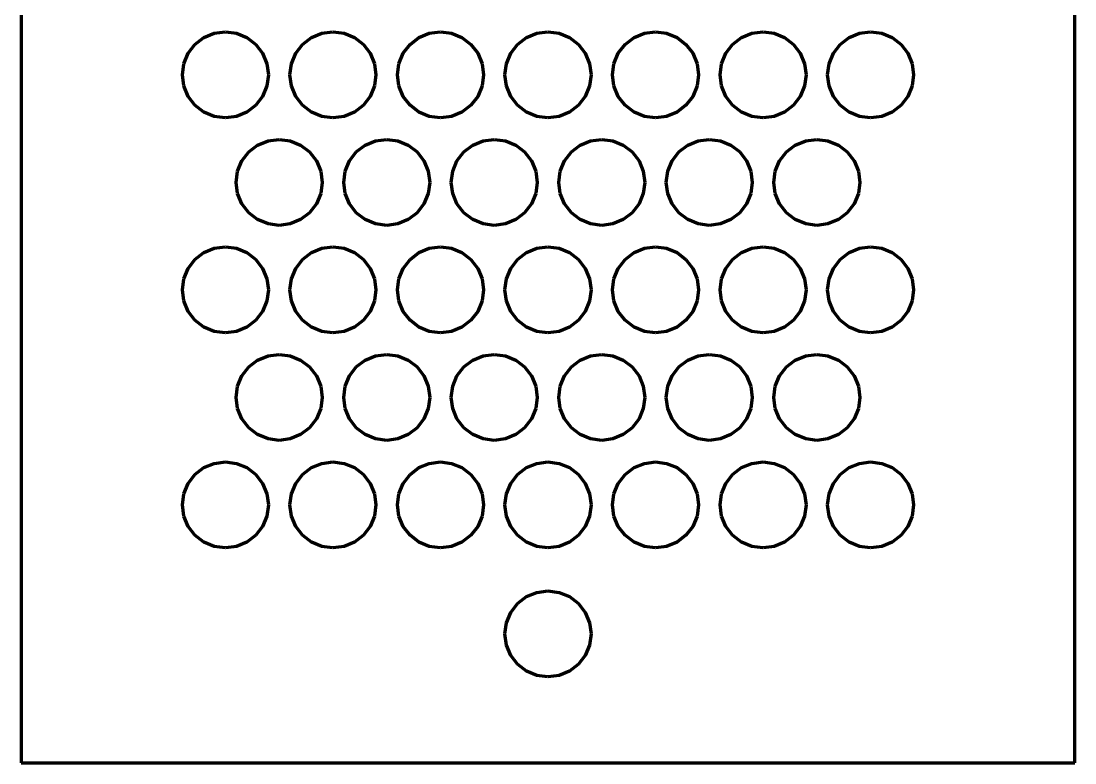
# Model space of a CAD drawing. Header units: millimetres. Extents: x -293 to 245, y -3 to 141.
# Drawn here: x 139.15 to 188.14, y -1.24 to 33.25 of the extents above; entities that cross this region are included whole.
import ezdxf

# ---------------------------------------------------------------- set-up
doc = ezdxf.new("R2010")
doc.units = ezdxf.units.MM
doc.layers.add('ProfileEdges', color=7, linetype='Continuous')

msp = doc.modelspace()

# ---------------------------------------------------------------- linework, layer by layer
at = {"layer": 'ProfileEdges', "lineweight": 100}
for p, q in [((139.151, 67.746), (139.151, -1.237)), ((188.139, -1.237), (188.139, 67.746)), ((147.235, 32.169), (147.649, 32.487)), ((147.649, 32.487), (148.131, 32.686)), ((148.131, 32.686), (148.649, 32.754)), ((148.649, 32.754), (149.166, 32.686)), ((149.166, 32.686), (149.649, 32.487)), ((149.649, 32.487), (150.063, 32.169)), ((152.234, 32.169), (152.648, 32.487)), ((152.648, 32.487), (153.13, 32.686)), ((153.13, 32.686), (153.648, 32.754)), ((153.648, 32.754), (154.165, 32.686)), ((154.165, 32.686), (154.647, 32.487)), ((154.647, 32.487), (155.062, 32.169)), ((157.233, 32.169), (157.647, 32.487)), ((157.647, 32.487), (158.129, 32.686)), ((158.129, 32.686), (158.646, 32.754)), ((158.646, 32.754), (159.164, 32.686)), ((159.164, 32.686), (159.646, 32.487)), ((159.646, 32.487), (160.06, 32.169)), ((162.231, 32.169), (162.645, 32.487)), ((162.645, 32.487), (163.128, 32.686)), ((163.128, 32.686), (163.645, 32.754)), ((163.645, 32.754), (164.163, 32.686)), ((164.163, 32.686), (164.645, 32.487)), ((164.645, 32.487), (165.059, 32.169)), ((167.23, 32.169), (167.644, 32.487)), ((167.644, 32.487), (168.126, 32.686)), ((168.126, 32.686), (168.644, 32.754)), ((168.644, 32.754), (169.161, 32.686)), ((169.161, 32.686), (169.644, 32.487)), ((169.644, 32.487), (170.058, 32.169)), ((172.229, 32.169), (172.643, 32.487)), ((172.643, 32.487), (173.125, 32.686)), ((173.125, 32.686), (173.643, 32.754)), ((173.643, 32.754), (174.16, 32.686)), ((174.16, 32.686), (174.642, 32.487)), ((174.642, 32.487), (175.057, 32.169)), ((177.228, 32.169), (177.642, 32.487)), ((177.642, 32.487), (178.124, 32.686)), ((178.124, 32.686), (178.641, 32.754)), ((178.641, 32.754), (179.159, 32.686)), ((179.159, 32.686), (179.641, 32.487)), ((179.641, 32.487), (180.055, 32.169)), ((146.917, 31.755), (147.235, 32.169)), ((150.063, 32.169), (150.381, 31.755)), ((151.916, 31.755), (152.234, 32.169)), ((155.062, 32.169), (155.379, 31.755)), ((156.915, 31.755), (157.233, 32.169)), ((160.06, 32.169), (160.378, 31.755)), ((161.914, 31.755), (162.231, 32.169)), ((165.059, 32.169), (165.377, 31.755)), ((166.912, 31.755), (167.23, 32.169)), ((170.058, 32.169), (170.376, 31.755)), ((171.911, 31.755), (172.229, 32.169)), ((175.057, 32.169), (175.374, 31.755)), ((176.91, 31.755), (177.228, 32.169)), ((180.055, 32.169), (180.373, 31.755)), ((146.718, 31.272), (146.917, 31.755)), ((150.381, 31.755), (150.58, 31.272)), ((151.716, 31.272), (151.916, 31.755)), ((155.379, 31.755), (155.579, 31.272)), ((156.715, 31.272), (156.915, 31.755)), ((160.378, 31.755), (160.578, 31.272)), ((161.714, 31.272), (161.914, 31.755)), ((165.377, 31.755), (165.577, 31.272)), ((166.713, 31.272), (166.912, 31.755)), ((170.376, 31.755), (170.575, 31.272)), ((171.711, 31.272), (171.911, 31.755)), ((175.374, 31.755), (175.574, 31.272)), ((176.71, 31.272), (176.91, 31.755)), ((180.373, 31.755), (180.573, 31.272)), ((146.649, 30.755), (146.718, 31.272)), ((150.58, 31.272), (150.648, 30.755)), ((151.648, 30.755), (151.716, 31.272)), ((155.579, 31.272), (155.647, 30.755)), ((156.647, 30.755), (156.715, 31.272)), ((160.578, 31.272), (160.646, 30.755)), ((161.646, 30.755), (161.714, 31.272)), ((165.577, 31.272), (165.645, 30.755)), ((166.644, 30.755), (166.713, 31.272)), ((170.575, 31.272), (170.643, 30.755)), ((171.643, 30.755), (171.711, 31.272)), ((175.574, 31.272), (175.642, 30.755)), ((176.642, 30.755), (176.71, 31.272)), ((180.573, 31.272), (180.641, 30.755)), ((146.718, 30.237), (146.649, 30.755)), ((150.648, 30.755), (150.58, 30.237)), ((151.716, 30.237), (151.648, 30.755)), ((155.647, 30.755), (155.579, 30.237)), ((156.715, 30.237), (156.647, 30.755)), ((160.646, 30.755), (160.578, 30.237)), ((161.714, 30.237), (161.646, 30.755)), ((165.645, 30.755), (165.577, 30.237)), ((166.713, 30.237), (166.644, 30.755)), ((170.643, 30.755), (170.575, 30.237)), ((171.711, 30.237), (171.643, 30.755)), ((175.642, 30.755), (175.574, 30.237)), ((176.71, 30.237), (176.642, 30.755)), ((180.641, 30.755), (180.573, 30.237)), ((146.917, 29.755), (146.718, 30.237)), ((150.58, 30.237), (150.381, 29.755)), ((151.916, 29.755), (151.716, 30.237)), ((155.579, 30.237), (155.379, 29.755)), ((156.915, 29.755), (156.715, 30.237)), ((160.578, 30.237), (160.378, 29.755)), ((161.914, 29.755), (161.714, 30.237)), ((165.577, 30.237), (165.377, 29.755)), ((166.912, 29.755), (166.713, 30.237)), ((170.575, 30.237), (170.376, 29.755)), ((171.911, 29.755), (171.711, 30.237)), ((175.574, 30.237), (175.374, 29.755)), ((176.91, 29.755), (176.71, 30.237)), ((180.573, 30.237), (180.373, 29.755)), ((147.235, 29.341), (146.917, 29.755)), ((150.381, 29.755), (150.063, 29.341)), ((152.234, 29.341), (151.916, 29.755)), ((155.379, 29.755), (155.062, 29.341)), ((157.233, 29.341), (156.915, 29.755)), ((160.378, 29.755), (160.06, 29.341)), ((162.231, 29.341), (161.914, 29.755)), ((165.377, 29.755), (165.059, 29.341)), ((167.23, 29.341), (166.912, 29.755)), ((170.376, 29.755), (170.058, 29.341)), ((172.229, 29.341), (171.911, 29.755)), ((175.374, 29.755), (175.057, 29.341)), ((177.228, 29.341), (176.91, 29.755)), ((180.373, 29.755), (180.055, 29.341)), ((147.649, 29.023), (147.235, 29.341)), ((148.131, 28.824), (147.649, 29.023)), ((149.649, 29.023), (149.166, 28.824)), ((150.063, 29.341), (149.649, 29.023)), ((152.648, 29.023), (152.234, 29.341)), ((153.13, 28.824), (152.648, 29.023)), ((154.647, 29.023), (154.165, 28.824)), ((155.062, 29.341), (154.647, 29.023)), ((157.647, 29.023), (157.233, 29.341)), ((158.129, 28.824), (157.647, 29.023)), ((159.646, 29.023), (159.164, 28.824)), ((160.06, 29.341), (159.646, 29.023)), ((162.645, 29.023), (162.231, 29.341)), ((163.128, 28.824), (162.645, 29.023)), ((164.645, 29.023), (164.163, 28.824)), ((165.059, 29.341), (164.645, 29.023)), ((167.644, 29.023), (167.23, 29.341)), ((168.126, 28.824), (167.644, 29.023)), ((169.644, 29.023), (169.161, 28.824)), ((170.058, 29.341), (169.644, 29.023)), ((172.643, 29.023), (172.229, 29.341)), ((173.125, 28.824), (172.643, 29.023)), ((174.642, 29.023), (174.16, 28.824)), ((175.057, 29.341), (174.642, 29.023)), ((177.642, 29.023), (177.228, 29.341)), ((178.124, 28.824), (177.642, 29.023)), ((179.641, 29.023), (179.159, 28.824)), ((180.055, 29.341), (179.641, 29.023)), ((148.649, 28.755), (148.131, 28.824)), ((149.166, 28.824), (148.649, 28.755)), ((153.648, 28.755), (153.13, 28.824)), ((154.165, 28.824), (153.648, 28.755)), ((158.646, 28.755), (158.129, 28.824)), ((159.164, 28.824), (158.646, 28.755)), ((163.645, 28.755), (163.128, 28.824)), ((164.163, 28.824), (163.645, 28.755)), ((168.644, 28.755), (168.126, 28.824)), ((169.161, 28.824), (168.644, 28.755)), ((173.643, 28.755), (173.125, 28.824)), ((174.16, 28.824), (173.643, 28.755)), ((178.641, 28.755), (178.124, 28.824)), ((179.159, 28.824), (178.641, 28.755)), ((149.734, 27.17), (150.149, 27.488)), ((150.149, 27.488), (150.631, 27.688)), ((150.631, 27.688), (151.148, 27.756)), ((151.148, 27.756), (151.666, 27.688)), ((151.666, 27.688), (152.148, 27.488)), ((152.148, 27.488), (152.562, 27.17)), ((154.733, 27.17), (155.147, 27.488)), ((155.147, 27.488), (155.63, 27.688)), ((155.63, 27.688), (156.147, 27.756)), ((156.147, 27.756), (156.665, 27.688)), ((156.665, 27.688), (157.147, 27.488)), ((157.147, 27.488), (157.561, 27.17)), ((159.732, 27.17), (160.146, 27.488)), ((160.146, 27.488), (160.628, 27.688)), ((160.628, 27.688), (161.146, 27.756)), ((161.146, 27.756), (161.663, 27.688)), ((161.663, 27.688), (162.146, 27.488)), ((162.146, 27.488), (162.56, 27.17)), ((164.731, 27.17), (165.145, 27.488)), ((165.145, 27.488), (165.627, 27.688)), ((165.627, 27.688), (166.145, 27.756)), ((166.145, 27.756), (166.662, 27.688)), ((166.662, 27.688), (167.144, 27.488)), ((167.144, 27.488), (167.558, 27.17)), ((169.73, 27.17), (170.144, 27.488)), ((170.144, 27.488), (170.626, 27.688)), ((170.626, 27.688), (171.143, 27.756)), ((171.143, 27.756), (171.661, 27.688)), ((171.661, 27.688), (172.143, 27.488)), ((172.143, 27.488), (172.557, 27.17)), ((174.728, 27.17), (175.142, 27.488)), ((175.142, 27.488), (175.625, 27.688)), ((175.625, 27.688), (176.142, 27.756)), ((176.142, 27.756), (176.66, 27.688)), ((176.66, 27.688), (177.142, 27.488)), ((177.142, 27.488), (177.556, 27.17)), ((149.417, 26.756), (149.734, 27.17)), ((152.562, 27.17), (152.88, 26.756)), ((154.415, 26.756), (154.733, 27.17)), ((157.561, 27.17), (157.879, 26.756)), ((159.414, 26.756), (159.732, 27.17)), ((162.56, 27.17), (162.877, 26.756)), ((164.413, 26.756), (164.731, 27.17)), ((167.558, 27.17), (167.876, 26.756)), ((169.412, 26.756), (169.73, 27.17)), ((172.557, 27.17), (172.875, 26.756)), ((174.41, 26.756), (174.728, 27.17)), ((177.556, 27.17), (177.874, 26.756)), ((149.217, 26.274), (149.417, 26.756)), ((152.88, 26.756), (153.08, 26.274)), ((154.216, 26.274), (154.415, 26.756)), ((157.879, 26.756), (158.078, 26.274)), ((159.214, 26.274), (159.414, 26.756)), ((162.877, 26.756), (163.077, 26.274)), ((164.213, 26.274), (164.413, 26.756)), ((167.876, 26.756), (168.076, 26.274)), ((169.212, 26.274), (169.412, 26.756)), ((172.875, 26.756), (173.075, 26.274)), ((174.211, 26.274), (174.41, 26.756)), ((177.874, 26.756), (178.073, 26.274)), ((149.149, 25.756), (149.217, 26.274)), ((153.08, 26.274), (153.148, 25.756)), ((154.148, 25.756), (154.216, 26.274)), ((158.078, 26.274), (158.147, 25.756)), ((159.146, 25.756), (159.214, 26.274)), ((163.077, 26.274), (163.145, 25.756)), ((164.145, 25.756), (164.213, 26.274)), ((168.076, 26.274), (168.144, 25.756)), ((169.144, 25.756), (169.212, 26.274)), ((173.075, 26.274), (173.143, 25.756)), ((174.143, 25.756), (174.211, 26.274)), ((178.073, 26.274), (178.142, 25.756)), ((149.217, 25.239), (149.149, 25.756)), ((153.148, 25.756), (153.08, 25.239)), ((154.216, 25.239), (154.148, 25.756)), ((158.147, 25.756), (158.078, 25.239)), ((159.214, 25.239), (159.146, 25.756)), ((163.145, 25.756), (163.077, 25.239)), ((164.213, 25.239), (164.145, 25.756)), ((168.144, 25.756), (168.076, 25.239)), ((169.212, 25.239), (169.144, 25.756)), ((173.143, 25.756), (173.075, 25.239)), ((174.211, 25.239), (174.143, 25.756)), ((178.142, 25.756), (178.073, 25.239)), ((149.417, 24.756), (149.217, 25.239)), ((153.08, 25.239), (152.88, 24.756)), ((154.415, 24.756), (154.216, 25.239)), ((158.078, 25.239), (157.879, 24.756)), ((159.414, 24.756), (159.214, 25.239)), ((163.077, 25.239), (162.877, 24.756)), ((164.413, 24.756), (164.213, 25.239)), ((168.076, 25.239), (167.876, 24.756)), ((169.412, 24.756), (169.212, 25.239)), ((173.075, 25.239), (172.875, 24.756)), ((174.41, 24.756), (174.211, 25.239)), ((178.073, 25.239), (177.874, 24.756)), ((149.734, 24.342), (149.417, 24.756)), ((152.88, 24.756), (152.562, 24.342)), ((154.733, 24.342), (154.415, 24.756)), ((157.879, 24.756), (157.561, 24.342)), ((159.732, 24.342), (159.414, 24.756)), ((162.877, 24.756), (162.56, 24.342)), ((164.731, 24.342), (164.413, 24.756)), ((167.876, 24.756), (167.558, 24.342)), ((169.73, 24.342), (169.412, 24.756)), ((172.875, 24.756), (172.557, 24.342)), ((174.728, 24.342), (174.41, 24.756)), ((177.874, 24.756), (177.556, 24.342)), ((150.149, 24.025), (149.734, 24.342)), ((150.631, 23.825), (150.149, 24.025)), ((152.148, 24.025), (151.666, 23.825)), ((152.562, 24.342), (152.148, 24.025)), ((155.147, 24.025), (154.733, 24.342)), ((155.63, 23.825), (155.147, 24.025)), ((157.147, 24.025), (156.665, 23.825)), ((157.561, 24.342), (157.147, 24.025)), ((160.146, 24.025), (159.732, 24.342)), ((160.628, 23.825), (160.146, 24.025)), ((162.146, 24.025), (161.663, 23.825)), ((162.56, 24.342), (162.146, 24.025)), ((165.145, 24.025), (164.731, 24.342)), ((165.627, 23.825), (165.145, 24.025)), ((167.144, 24.025), (166.662, 23.825)), ((167.558, 24.342), (167.144, 24.025)), ((170.144, 24.025), (169.73, 24.342)), ((170.626, 23.825), (170.144, 24.025)), ((172.143, 24.025), (171.661, 23.825)), ((172.557, 24.342), (172.143, 24.025)), ((175.142, 24.025), (174.728, 24.342)), ((175.625, 23.825), (175.142, 24.025)), ((177.142, 24.025), (176.66, 23.825)), ((177.556, 24.342), (177.142, 24.025)), ((151.148, 23.757), (150.631, 23.825)), ((151.666, 23.825), (151.148, 23.757)), ((156.147, 23.757), (155.63, 23.825)), ((156.665, 23.825), (156.147, 23.757)), ((161.146, 23.757), (160.628, 23.825)), ((161.663, 23.825), (161.146, 23.757)), ((166.145, 23.757), (165.627, 23.825)), ((166.662, 23.825), (166.145, 23.757)), ((171.143, 23.757), (170.626, 23.825)), ((171.661, 23.825), (171.143, 23.757)), ((176.142, 23.757), (175.625, 23.825)), ((176.66, 23.825), (176.142, 23.757)), ((147.649, 22.489), (148.131, 22.689)), ((148.131, 22.689), (148.649, 22.757)), ((148.649, 22.757), (149.166, 22.689)), ((149.166, 22.689), (149.649, 22.489)), ((152.648, 22.489), (153.13, 22.689)), ((153.13, 22.689), (153.648, 22.757)), ((153.648, 22.757), (154.165, 22.689)), ((154.165, 22.689), (154.647, 22.489)), ((157.647, 22.489), (158.129, 22.689)), ((158.129, 22.689), (158.646, 22.757)), ((158.646, 22.757), (159.164, 22.689)), ((159.164, 22.689), (159.646, 22.489)), ((162.645, 22.489), (163.128, 22.689)), ((163.128, 22.689), (163.645, 22.757)), ((163.645, 22.757), (164.163, 22.689)), ((164.163, 22.689), (164.645, 22.489)), ((167.644, 22.489), (168.126, 22.689)), ((168.126, 22.689), (168.644, 22.757)), ((168.644, 22.757), (169.161, 22.689)), ((169.161, 22.689), (169.644, 22.489)), ((172.643, 22.489), (173.125, 22.689)), ((173.125, 22.689), (173.643, 22.757)), ((173.643, 22.757), (174.16, 22.689)), ((174.16, 22.689), (174.642, 22.489)), ((177.642, 22.489), (178.124, 22.689)), ((178.124, 22.689), (178.641, 22.757)), ((178.641, 22.757), (179.159, 22.689)), ((179.159, 22.689), (179.641, 22.489)), ((146.917, 21.757), (147.235, 22.171)), ((147.235, 22.171), (147.649, 22.489)), ((149.649, 22.489), (150.063, 22.171)), ((150.063, 22.171), (150.381, 21.757)), ((151.916, 21.757), (152.234, 22.171)), ((152.234, 22.171), (152.648, 22.489)), ((154.647, 22.489), (155.062, 22.171)), ((155.062, 22.171), (155.379, 21.757)), ((156.915, 21.757), (157.233, 22.171)), ((157.233, 22.171), (157.647, 22.489)), ((159.646, 22.489), (160.06, 22.171)), ((160.06, 22.171), (160.378, 21.757)), ((161.914, 21.757), (162.231, 22.171)), ((162.231, 22.171), (162.645, 22.489)), ((164.645, 22.489), (165.059, 22.171)), ((165.059, 22.171), (165.377, 21.757)), ((166.912, 21.757), (167.23, 22.171)), ((167.23, 22.171), (167.644, 22.489)), ((169.644, 22.489), (170.058, 22.171)), ((170.058, 22.171), (170.376, 21.757)), ((171.911, 21.757), (172.229, 22.171)), ((172.229, 22.171), (172.643, 22.489)), ((174.642, 22.489), (175.057, 22.171)), ((175.057, 22.171), (175.374, 21.757)), ((176.91, 21.757), (177.228, 22.171)), ((177.228, 22.171), (177.642, 22.489)), ((179.641, 22.489), (180.055, 22.171)), ((180.055, 22.171), (180.373, 21.757)), ((146.718, 21.275), (146.917, 21.757)), ((150.381, 21.757), (150.58, 21.275)), ((151.716, 21.275), (151.916, 21.757)), ((155.379, 21.757), (155.579, 21.275)), ((156.715, 21.275), (156.915, 21.757)), ((160.378, 21.757), (160.578, 21.275)), ((161.714, 21.275), (161.914, 21.757)), ((165.377, 21.757), (165.577, 21.275)), ((166.713, 21.275), (166.912, 21.757)), ((170.376, 21.757), (170.575, 21.275)), ((171.711, 21.275), (171.911, 21.757)), ((175.374, 21.757), (175.574, 21.275)), ((176.71, 21.275), (176.91, 21.757)), ((180.373, 21.757), (180.573, 21.275)), ((146.649, 20.757), (146.718, 21.275)), ((150.58, 21.275), (150.648, 20.757)), ((151.648, 20.757), (151.716, 21.275)), ((155.579, 21.275), (155.647, 20.757)), ((156.647, 20.757), (156.715, 21.275)), ((160.578, 21.275), (160.646, 20.757)), ((161.646, 20.757), (161.714, 21.275)), ((165.577, 21.275), (165.645, 20.757)), ((166.644, 20.757), (166.713, 21.275)), ((170.575, 21.275), (170.643, 20.757)), ((171.643, 20.757), (171.711, 21.275)), ((175.574, 21.275), (175.642, 20.757)), ((176.642, 20.757), (176.71, 21.275)), ((180.573, 21.275), (180.641, 20.757)), ((146.718, 20.24), (146.649, 20.757)), ((150.648, 20.757), (150.58, 20.24)), ((151.716, 20.24), (151.648, 20.757)), ((155.647, 20.757), (155.579, 20.24)), ((156.715, 20.24), (156.647, 20.757)), ((160.646, 20.757), (160.578, 20.24)), ((161.714, 20.24), (161.646, 20.757)), ((165.645, 20.757), (165.577, 20.24)), ((166.713, 20.24), (166.644, 20.757)), ((170.643, 20.757), (170.575, 20.24)), ((171.711, 20.24), (171.643, 20.757)), ((175.642, 20.757), (175.574, 20.24)), ((176.71, 20.24), (176.642, 20.757)), ((180.641, 20.757), (180.573, 20.24)), ((146.917, 19.758), (146.718, 20.24)), ((150.58, 20.24), (150.381, 19.758)), ((151.916, 19.758), (151.716, 20.24)), ((155.579, 20.24), (155.379, 19.758)), ((156.915, 19.758), (156.715, 20.24)), ((160.578, 20.24), (160.378, 19.758)), ((161.914, 19.758), (161.714, 20.24)), ((165.577, 20.24), (165.377, 19.758)), ((166.912, 19.758), (166.713, 20.24)), ((170.575, 20.24), (170.376, 19.758)), ((171.911, 19.758), (171.711, 20.24)), ((175.574, 20.24), (175.374, 19.758)), ((176.91, 19.758), (176.71, 20.24)), ((180.573, 20.24), (180.373, 19.758)), ((147.235, 19.344), (146.917, 19.758)), ((150.381, 19.758), (150.063, 19.344)), ((152.234, 19.344), (151.916, 19.758)), ((155.379, 19.758), (155.062, 19.344)), ((157.233, 19.344), (156.915, 19.758)), ((160.378, 19.758), (160.06, 19.344)), ((162.231, 19.344), (161.914, 19.758)), ((165.377, 19.758), (165.059, 19.344)), ((167.23, 19.344), (166.912, 19.758)), ((170.376, 19.758), (170.058, 19.344)), ((172.229, 19.344), (171.911, 19.758)), ((175.374, 19.758), (175.057, 19.344)), ((177.228, 19.344), (176.91, 19.758)), ((180.373, 19.758), (180.055, 19.344)), ((147.649, 19.026), (147.235, 19.344)), ((150.063, 19.344), (149.649, 19.026)), ((152.648, 19.026), (152.234, 19.344)), ((155.062, 19.344), (154.647, 19.026)), ((157.647, 19.026), (157.233, 19.344)), ((160.06, 19.344), (159.646, 19.026)), ((162.645, 19.026), (162.231, 19.344)), ((165.059, 19.344), (164.645, 19.026)), ((167.644, 19.026), (167.23, 19.344)), ((170.058, 19.344), (169.644, 19.026)), ((172.643, 19.026), (172.229, 19.344)), ((175.057, 19.344), (174.642, 19.026)), ((177.642, 19.026), (177.228, 19.344)), ((180.055, 19.344), (179.641, 19.026)), ((148.131, 18.826), (147.649, 19.026)), ((148.649, 18.758), (148.131, 18.826)), ((149.166, 18.826), (148.649, 18.758)), ((149.649, 19.026), (149.166, 18.826)), ((153.13, 18.826), (152.648, 19.026)), ((153.648, 18.758), (153.13, 18.826)), ((154.165, 18.826), (153.648, 18.758)), ((154.647, 19.026), (154.165, 18.826)), ((158.129, 18.826), (157.647, 19.026)), ((158.646, 18.758), (158.129, 18.826)), ((159.164, 18.826), (158.646, 18.758)), ((159.646, 19.026), (159.164, 18.826)), ((163.128, 18.826), (162.645, 19.026)), ((163.645, 18.758), (163.128, 18.826)), ((164.163, 18.826), (163.645, 18.758)), ((164.645, 19.026), (164.163, 18.826)), ((168.126, 18.826), (167.644, 19.026)), ((168.644, 18.758), (168.126, 18.826)), ((169.161, 18.826), (168.644, 18.758)), ((169.644, 19.026), (169.161, 18.826)), ((173.125, 18.826), (172.643, 19.026)), ((173.643, 18.758), (173.125, 18.826)), ((174.16, 18.826), (173.643, 18.758)), ((174.642, 19.026), (174.16, 18.826)), ((178.124, 18.826), (177.642, 19.026)), ((178.641, 18.758), (178.124, 18.826)), ((179.159, 18.826), (178.641, 18.758)), ((179.641, 19.026), (179.159, 18.826)), ((150.149, 17.49), (150.631, 17.69)), ((150.631, 17.69), (151.148, 17.758)), ((151.148, 17.758), (151.666, 17.69)), ((151.666, 17.69), (152.148, 17.49)), ((155.147, 17.49), (155.63, 17.69)), ((155.63, 17.69), (156.147, 17.758)), ((156.147, 17.758), (156.665, 17.69)), ((156.665, 17.69), (157.147, 17.49)), ((160.146, 17.49), (160.628, 17.69)), ((160.628, 17.69), (161.146, 17.758)), ((161.146, 17.758), (161.663, 17.69)), ((161.663, 17.69), (162.146, 17.49)), ((165.145, 17.49), (165.627, 17.69)), ((165.627, 17.69), (166.145, 17.758)), ((166.145, 17.758), (166.662, 17.69)), ((166.662, 17.69), (167.144, 17.49)), ((170.144, 17.49), (170.626, 17.69)), ((170.626, 17.69), (171.143, 17.758)), ((171.143, 17.758), (171.661, 17.69)), ((171.661, 17.69), (172.143, 17.49)), ((175.142, 17.49), (175.625, 17.69)), ((175.625, 17.69), (176.142, 17.758)), ((176.142, 17.758), (176.66, 17.69)), ((176.66, 17.69), (177.142, 17.49)), ((149.417, 16.758), (149.734, 17.173)), ((149.734, 17.173), (150.149, 17.49)), ((152.148, 17.49), (152.562, 17.173)), ((152.562, 17.173), (152.88, 16.758)), ((154.415, 16.758), (154.733, 17.173)), ((154.733, 17.173), (155.147, 17.49)), ((157.147, 17.49), (157.561, 17.173)), ((157.561, 17.173), (157.879, 16.758)), ((159.414, 16.758), (159.732, 17.173)), ((159.732, 17.173), (160.146, 17.49)), ((162.146, 17.49), (162.56, 17.173)), ((162.56, 17.173), (162.877, 16.758)), ((164.413, 16.758), (164.731, 17.173)), ((164.731, 17.173), (165.145, 17.49)), ((167.144, 17.49), (167.558, 17.173)), ((167.558, 17.173), (167.876, 16.758)), ((169.412, 16.758), (169.73, 17.173)), ((169.73, 17.173), (170.144, 17.49)), ((172.143, 17.49), (172.557, 17.173)), ((172.557, 17.173), (172.875, 16.758)), ((174.41, 16.758), (174.728, 17.173)), ((174.728, 17.173), (175.142, 17.49)), ((177.142, 17.49), (177.556, 17.173)), ((177.556, 17.173), (177.874, 16.758)), ((149.217, 16.276), (149.417, 16.758)), ((152.88, 16.758), (153.08, 16.276)), ((154.216, 16.276), (154.415, 16.758)), ((157.879, 16.758), (158.078, 16.276)), ((159.214, 16.276), (159.414, 16.758)), ((162.877, 16.758), (163.077, 16.276)), ((164.213, 16.276), (164.413, 16.758)), ((167.876, 16.758), (168.076, 16.276)), ((169.212, 16.276), (169.412, 16.758)), ((172.875, 16.758), (173.075, 16.276)), ((174.211, 16.276), (174.41, 16.758)), ((177.874, 16.758), (178.073, 16.276)), ((149.149, 15.759), (149.217, 16.276)), ((153.08, 16.276), (153.148, 15.759)), ((154.148, 15.759), (154.216, 16.276)), ((158.078, 16.276), (158.147, 15.759)), ((159.146, 15.759), (159.214, 16.276)), ((163.077, 16.276), (163.145, 15.759)), ((164.145, 15.759), (164.213, 16.276)), ((168.076, 16.276), (168.144, 15.759)), ((169.144, 15.759), (169.212, 16.276)), ((173.075, 16.276), (173.143, 15.759)), ((174.143, 15.759), (174.211, 16.276)), ((178.073, 16.276), (178.142, 15.759)), ((149.217, 15.241), (149.149, 15.759)), ((153.148, 15.759), (153.08, 15.241)), ((154.216, 15.241), (154.148, 15.759)), ((158.147, 15.759), (158.078, 15.241)), ((159.214, 15.241), (159.146, 15.759)), ((163.145, 15.759), (163.077, 15.241)), ((164.213, 15.241), (164.145, 15.759)), ((168.144, 15.759), (168.076, 15.241)), ((169.212, 15.241), (169.144, 15.759)), ((173.143, 15.759), (173.075, 15.241)), ((174.211, 15.241), (174.143, 15.759)), ((178.142, 15.759), (178.073, 15.241)), ((149.417, 14.759), (149.217, 15.241)), ((153.08, 15.241), (152.88, 14.759)), ((154.415, 14.759), (154.216, 15.241)), ((158.078, 15.241), (157.879, 14.759)), ((159.414, 14.759), (159.214, 15.241)), ((163.077, 15.241), (162.877, 14.759)), ((164.413, 14.759), (164.213, 15.241)), ((168.076, 15.241), (167.876, 14.759)), ((169.412, 14.759), (169.212, 15.241)), ((173.075, 15.241), (172.875, 14.759)), ((174.41, 14.759), (174.211, 15.241)), ((178.073, 15.241), (177.874, 14.759)), ((149.734, 14.345), (149.417, 14.759)), ((152.88, 14.759), (152.562, 14.345)), ((154.733, 14.345), (154.415, 14.759)), ((157.879, 14.759), (157.561, 14.345)), ((159.732, 14.345), (159.414, 14.759)), ((162.877, 14.759), (162.56, 14.345)), ((164.731, 14.345), (164.413, 14.759)), ((167.876, 14.759), (167.558, 14.345)), ((169.73, 14.345), (169.412, 14.759)), ((172.875, 14.759), (172.557, 14.345)), ((174.728, 14.345), (174.41, 14.759)), ((177.874, 14.759), (177.556, 14.345)), ((150.149, 14.027), (149.734, 14.345)), ((152.562, 14.345), (152.148, 14.027)), ((155.147, 14.027), (154.733, 14.345)), ((157.561, 14.345), (157.147, 14.027)), ((160.146, 14.027), (159.732, 14.345)), ((162.56, 14.345), (162.146, 14.027)), ((165.145, 14.027), (164.731, 14.345)), ((167.558, 14.345), (167.144, 14.027)), ((170.144, 14.027), (169.73, 14.345)), ((172.557, 14.345), (172.143, 14.027)), ((175.142, 14.027), (174.728, 14.345)), ((177.556, 14.345), (177.142, 14.027)), ((150.631, 13.827), (150.149, 14.027)), ((151.148, 13.759), (150.631, 13.827)), ((151.666, 13.827), (151.148, 13.759)), ((152.148, 14.027), (151.666, 13.827)), ((155.63, 13.827), (155.147, 14.027)), ((156.147, 13.759), (155.63, 13.827)), ((156.665, 13.827), (156.147, 13.759)), ((157.147, 14.027), (156.665, 13.827)), ((160.628, 13.827), (160.146, 14.027)), ((161.146, 13.759), (160.628, 13.827)), ((161.663, 13.827), (161.146, 13.759)), ((162.146, 14.027), (161.663, 13.827)), ((165.627, 13.827), (165.145, 14.027)), ((166.145, 13.759), (165.627, 13.827)), ((166.662, 13.827), (166.145, 13.759)), ((167.144, 14.027), (166.662, 13.827)), ((170.626, 13.827), (170.144, 14.027)), ((171.143, 13.759), (170.626, 13.827)), ((171.661, 13.827), (171.143, 13.759)), ((172.143, 14.027), (171.661, 13.827)), ((175.625, 13.827), (175.142, 14.027)), ((176.142, 13.759), (175.625, 13.827)), ((176.66, 13.827), (176.142, 13.759)), ((177.142, 14.027), (176.66, 13.827)), ((148.131, 12.691), (148.649, 12.759)), ((148.649, 12.759), (149.166, 12.691)), ((153.13, 12.691), (153.648, 12.759)), ((153.648, 12.759), (154.165, 12.691)), ((158.129, 12.691), (158.646, 12.759)), ((158.646, 12.759), (159.164, 12.691)), ((163.128, 12.691), (163.645, 12.759)), ((163.645, 12.759), (164.163, 12.691)), ((168.126, 12.691), (168.644, 12.759)), ((168.644, 12.759), (169.161, 12.691)), ((173.125, 12.691), (173.643, 12.759)), ((173.643, 12.759), (174.16, 12.691)), ((178.124, 12.691), (178.641, 12.759)), ((178.641, 12.759), (179.159, 12.691)), ((147.235, 12.174), (147.649, 12.492)), ((147.649, 12.492), (148.131, 12.691)), ((149.166, 12.691), (149.649, 12.492)), ((149.649, 12.492), (150.063, 12.174)), ((152.234, 12.174), (152.648, 12.492)), ((152.648, 12.492), (153.13, 12.691)), ((154.165, 12.691), (154.647, 12.492)), ((154.647, 12.492), (155.062, 12.174)), ((157.233, 12.174), (157.647, 12.492)), ((157.647, 12.492), (158.129, 12.691)), ((159.164, 12.691), (159.646, 12.492)), ((159.646, 12.492), (160.06, 12.174)), ((162.231, 12.174), (162.645, 12.492)), ((162.645, 12.492), (163.128, 12.691)), ((164.163, 12.691), (164.645, 12.492)), ((164.645, 12.492), (165.059, 12.174)), ((167.23, 12.174), (167.644, 12.492)), ((167.644, 12.492), (168.126, 12.691)), ((169.161, 12.691), (169.644, 12.492)), ((169.644, 12.492), (170.058, 12.174)), ((172.229, 12.174), (172.643, 12.492)), ((172.643, 12.492), (173.125, 12.691)), ((174.16, 12.691), (174.642, 12.492)), ((174.642, 12.492), (175.057, 12.174)), ((177.228, 12.174), (177.642, 12.492)), ((177.642, 12.492), (178.124, 12.691)), ((179.159, 12.691), (179.641, 12.492)), ((179.641, 12.492), (180.055, 12.174)), ((146.718, 11.277), (146.917, 11.76)), ((146.917, 11.76), (147.235, 12.174)), ((150.063, 12.174), (150.381, 11.76)), ((150.381, 11.76), (150.58, 11.277)), ((151.716, 11.277), (151.916, 11.76)), ((151.916, 11.76), (152.234, 12.174)), ((155.062, 12.174), (155.379, 11.76)), ((155.379, 11.76), (155.579, 11.277)), ((156.715, 11.277), (156.915, 11.76)), ((156.915, 11.76), (157.233, 12.174)), ((160.06, 12.174), (160.378, 11.76)), ((160.378, 11.76), (160.578, 11.277)), ((161.714, 11.277), (161.914, 11.76)), ((161.914, 11.76), (162.231, 12.174)), ((165.059, 12.174), (165.377, 11.76)), ((165.377, 11.76), (165.577, 11.277)), ((166.713, 11.277), (166.912, 11.76)), ((166.912, 11.76), (167.23, 12.174)), ((170.058, 12.174), (170.376, 11.76)), ((170.376, 11.76), (170.575, 11.277)), ((171.711, 11.277), (171.911, 11.76)), ((171.911, 11.76), (172.229, 12.174)), ((175.057, 12.174), (175.374, 11.76)), ((175.374, 11.76), (175.574, 11.277)), ((176.71, 11.277), (176.91, 11.76)), ((176.91, 11.76), (177.228, 12.174)), ((180.055, 12.174), (180.373, 11.76)), ((180.373, 11.76), (180.573, 11.277)), ((146.649, 10.76), (146.718, 11.277)), ((150.58, 11.277), (150.648, 10.76)), ((151.648, 10.76), (151.716, 11.277)), ((155.579, 11.277), (155.647, 10.76)), ((156.647, 10.76), (156.715, 11.277)), ((160.578, 11.277), (160.646, 10.76)), ((161.646, 10.76), (161.714, 11.277)), ((165.577, 11.277), (165.645, 10.76)), ((166.644, 10.76), (166.713, 11.277)), ((170.575, 11.277), (170.643, 10.76)), ((171.643, 10.76), (171.711, 11.277)), ((175.574, 11.277), (175.642, 10.76)), ((176.642, 10.76), (176.71, 11.277)), ((180.573, 11.277), (180.641, 10.76)), ((146.718, 10.242), (146.649, 10.76)), ((150.648, 10.76), (150.58, 10.242)), ((151.716, 10.242), (151.648, 10.76)), ((155.647, 10.76), (155.579, 10.242)), ((156.715, 10.242), (156.647, 10.76)), ((160.646, 10.76), (160.578, 10.242)), ((161.714, 10.242), (161.646, 10.76)), ((165.645, 10.76), (165.577, 10.242)), ((166.713, 10.242), (166.644, 10.76)), ((170.643, 10.76), (170.575, 10.242)), ((171.711, 10.242), (171.643, 10.76)), ((175.642, 10.76), (175.574, 10.242)), ((176.71, 10.242), (176.642, 10.76)), ((180.641, 10.76), (180.573, 10.242)), ((146.917, 9.76), (146.718, 10.242)), ((150.58, 10.242), (150.381, 9.76)), ((151.916, 9.76), (151.716, 10.242)), ((155.579, 10.242), (155.379, 9.76)), ((156.915, 9.76), (156.715, 10.242)), ((160.578, 10.242), (160.378, 9.76)), ((161.914, 9.76), (161.714, 10.242)), ((165.577, 10.242), (165.377, 9.76)), ((166.912, 9.76), (166.713, 10.242)), ((170.575, 10.242), (170.376, 9.76)), ((171.911, 9.76), (171.711, 10.242)), ((175.574, 10.242), (175.374, 9.76)), ((176.91, 9.76), (176.71, 10.242)), ((180.573, 10.242), (180.373, 9.76)), ((147.235, 9.346), (146.917, 9.76)), ((147.649, 9.028), (147.235, 9.346)), ((150.063, 9.346), (149.649, 9.028)), ((150.381, 9.76), (150.063, 9.346)), ((152.234, 9.346), (151.916, 9.76)), ((152.648, 9.028), (152.234, 9.346)), ((155.062, 9.346), (154.647, 9.028)), ((155.379, 9.76), (155.062, 9.346)), ((157.233, 9.346), (156.915, 9.76)), ((157.647, 9.028), (157.233, 9.346)), ((160.06, 9.346), (159.646, 9.028)), ((160.378, 9.76), (160.06, 9.346)), ((162.231, 9.346), (161.914, 9.76)), ((162.645, 9.028), (162.231, 9.346)), ((165.059, 9.346), (164.645, 9.028)), ((165.377, 9.76), (165.059, 9.346)), ((167.23, 9.346), (166.912, 9.76)), ((167.644, 9.028), (167.23, 9.346)), ((170.058, 9.346), (169.644, 9.028)), ((170.376, 9.76), (170.058, 9.346)), ((172.229, 9.346), (171.911, 9.76)), ((172.643, 9.028), (172.229, 9.346)), ((175.057, 9.346), (174.642, 9.028)), ((175.374, 9.76), (175.057, 9.346)), ((177.228, 9.346), (176.91, 9.76)), ((177.642, 9.028), (177.228, 9.346)), ((180.055, 9.346), (179.641, 9.028)), ((180.373, 9.76), (180.055, 9.346)), ((148.131, 8.829), (147.649, 9.028)), ((148.649, 8.76), (148.131, 8.829)), ((149.166, 8.829), (148.649, 8.76)), ((149.649, 9.028), (149.166, 8.829)), ((153.13, 8.829), (152.648, 9.028)), ((153.648, 8.76), (153.13, 8.829)), ((154.165, 8.829), (153.648, 8.76)), ((154.647, 9.028), (154.165, 8.829)), ((158.129, 8.829), (157.647, 9.028)), ((158.646, 8.76), (158.129, 8.829)), ((159.164, 8.829), (158.646, 8.76)), ((159.646, 9.028), (159.164, 8.829)), ((163.128, 8.829), (162.645, 9.028)), ((163.645, 8.76), (163.128, 8.829)), ((164.163, 8.829), (163.645, 8.76)), ((164.645, 9.028), (164.163, 8.829)), ((168.126, 8.829), (167.644, 9.028)), ((168.644, 8.76), (168.126, 8.829)), ((169.161, 8.829), (168.644, 8.76)), ((169.644, 9.028), (169.161, 8.829)), ((173.125, 8.829), (172.643, 9.028)), ((173.643, 8.76), (173.125, 8.829)), ((174.16, 8.829), (173.643, 8.76)), ((174.642, 9.028), (174.16, 8.829)), ((178.124, 8.829), (177.642, 9.028)), ((178.641, 8.76), (178.124, 8.829)), ((179.159, 8.829), (178.641, 8.76)), ((179.641, 9.028), (179.159, 8.829)), ((162.231, 6.175), (162.645, 6.493)), ((162.645, 6.493), (163.128, 6.693)), ((163.128, 6.693), (163.645, 6.761)), ((163.645, 6.761), (164.163, 6.693)), ((164.163, 6.693), (164.645, 6.493)), ((164.645, 6.493), (165.059, 6.175)), ((161.914, 5.761), (162.231, 6.175)), ((165.059, 6.175), (165.377, 5.761)), ((161.714, 5.279), (161.914, 5.761)), ((165.377, 5.761), (165.577, 5.279)), ((161.646, 4.761), (161.714, 5.279)), ((165.577, 5.279), (165.645, 4.761)), ((161.714, 4.244), (161.646, 4.761)), ((165.645, 4.761), (165.577, 4.244)), ((161.914, 3.762), (161.714, 4.244)), ((165.577, 4.244), (165.377, 3.762)), ((162.231, 3.348), (161.914, 3.762)), ((165.377, 3.762), (165.059, 3.348)), ((162.645, 3.03), (162.231, 3.348)), ((163.128, 2.83), (162.645, 3.03)), ((164.645, 3.03), (164.163, 2.83)), ((165.059, 3.348), (164.645, 3.03)), ((163.645, 2.762), (163.128, 2.83)), ((164.163, 2.83), (163.645, 2.762)), ((139.151, -1.237), (188.139, -1.237))]:
    msp.add_line(p, q, dxfattribs=at)

doc.saveas('drawing.dxf')
